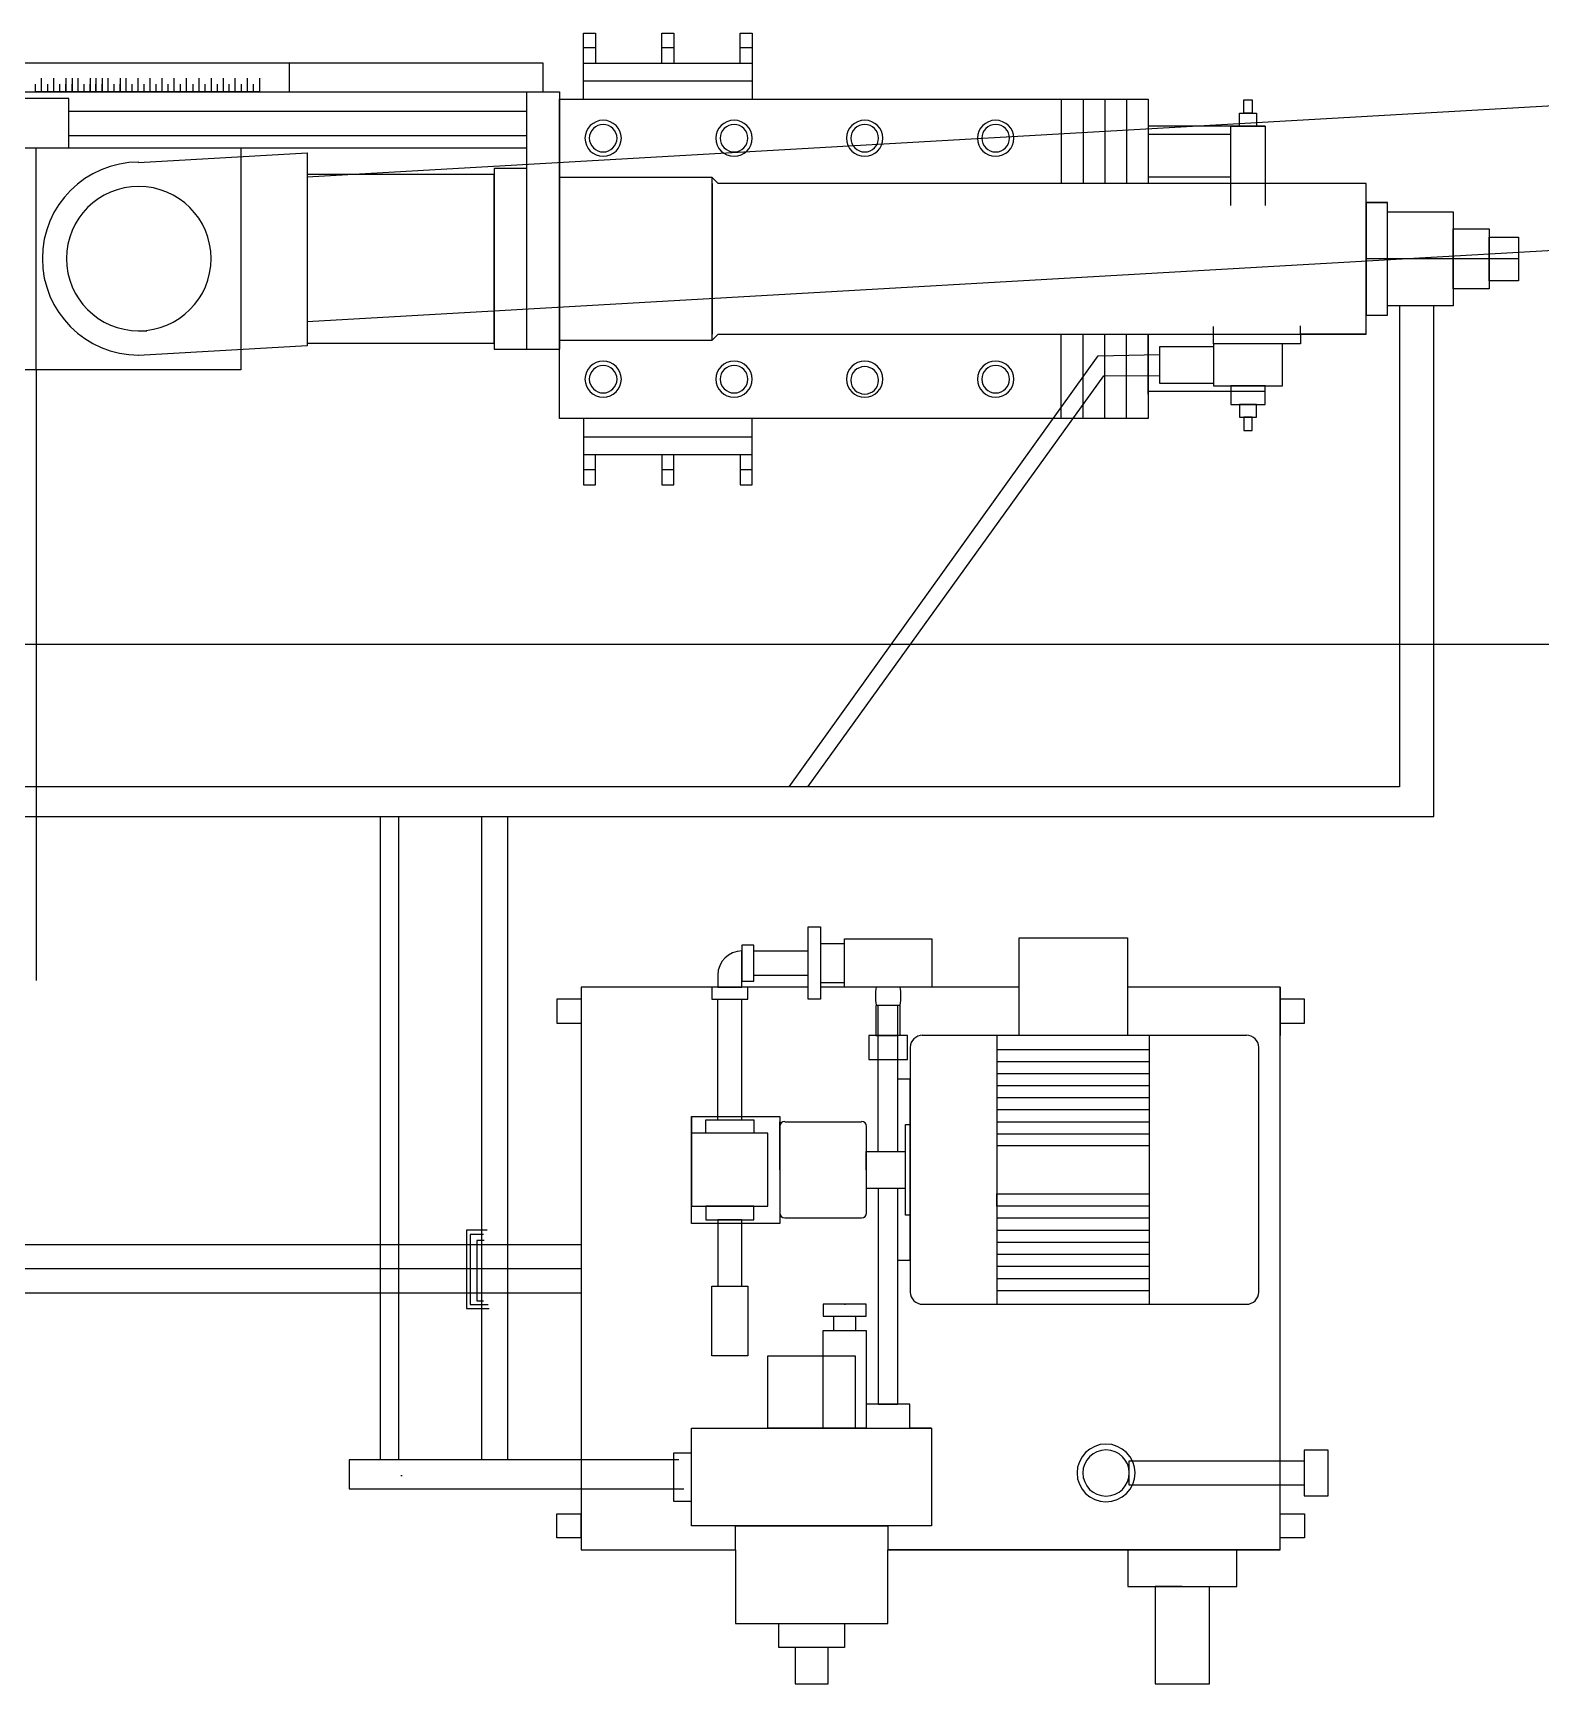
# Model space of a CAD drawing. Header units: inches. Extents: x 23291 to 181956, y 9161 to 51408.
# Drawn here: x 47052 to 48428, y 18392 to 19899 of the extents above; entities that cross this region are included whole.
import ezdxf

# ---------------------------------------------------------------- set-up
doc = ezdxf.new("R2010")
doc.units = ezdxf.units.IN
doc.header["$MEASUREMENT"] = 0
doc.layers.add('PDF9_Geometry', color=7, linetype='Continuous')
doc.layers.add('wl 2', color=3, linetype='Continuous')

# ---------------------------------------------------------------- blocks, each defined once
blk = doc.blocks.new('2')
at = {"layer": 'PDF9_Geometry', "lineweight": 25}
for p, q in [((28.5852, 30.4683), (28.5852, 32.7103)), ((28.5606, 32.6849), (28.5606, 30.4397)), ((28.1654, 32.0517), (28.1654, 31.1473)), ((28.1853, 31.5995), (28.1853, 32.0517)), ((28.2054, 32.0517), (28.2054, 31.1473)), ((29.1618, 32.0201), (29.1618, 31.5995)), ((29.1857, 31.5995), (29.1857, 32.0201)), ((28.9313, 31.5995), (28.9313, 31.7696)), ((29.1153, 31.7696), (29.1153, 31.5995)), ((29.1563, 31.5995), (29.1563, 31.6266)), ((28.1853, 31.1473), (28.1853, 31.5995)), ((28.9313, 31.5995), (29.1153, 31.5995)), ((28.9313, 31.4296), (28.9313, 31.5995)), ((29.1153, 31.5995), (29.1153, 31.4296)), ((29.1563, 31.5723), (29.1563, 31.5995)), ((29.1618, 31.5949), (29.1618, 31.5999)), ((29.1618, 31.5999), (29.1682, 31.5999)), ((29.1618, 31.5995), (29.1618, 31.1788)), ((29.1618, 31.5897), (29.1618, 31.5949)), ((29.1618, 31.5949), (29.1733, 31.5949)), ((29.1857, 31.1788), (29.1857, 31.5995)), ((29.1618, 31.5847), (29.1618, 31.5897)), ((29.1618, 31.5897), (29.1682, 31.5897)), ((29.1618, 31.5797), (29.1618, 31.5847)), ((29.1618, 31.5847), (29.1733, 31.5847)), ((29.1618, 31.5747), (29.1618, 31.5797)), ((29.1618, 31.5797), (29.1682, 31.5797)), ((29.1153, 31.5723), (29.1359, 31.5723)), ((29.1255, 31.1924), (29.1255, 31.5723)), ((29.1359, 31.5723), (29.1563, 31.5723)), ((29.1456, 31.1924), (29.1456, 31.5723)), ((29.1733, 31.5747), (29.1618, 31.5747)), ((29.1618, 31.5747), (29.1618, 31.5697)), ((29.1618, 31.5697), (29.1618, 31.5747)), ((29.1618, 31.5747), (29.1682, 31.5747)), ((29.1733, 31.5697), (29.1618, 31.5697)), ((29.1618, 31.5697), (29.1618, 31.5647)), ((29.1618, 31.5647), (29.1618, 31.5697)), ((29.1618, 31.5697), (29.1682, 31.5697)), ((29.1618, 31.5597), (29.1618, 31.5647)), ((29.1618, 31.5647), (29.1733, 31.5647)), ((29.1618, 31.5547), (29.1618, 31.5597)), ((29.1618, 31.5597), (29.1682, 31.5597)), ((29.1733, 31.5547), (29.1618, 31.5547)), ((29.1618, 31.5547), (29.1618, 31.5498)), ((29.1618, 31.5498), (29.1618, 31.5547)), ((29.1618, 31.5547), (29.1682, 31.5547)), ((29.1733, 31.5498), (29.1618, 31.5498)), ((29.1618, 31.5498), (29.1618, 31.5448)), ((29.1618, 31.5448), (29.1618, 31.5498)), ((29.1618, 31.5498), (29.1682, 31.5498)), ((29.1733, 31.5448), (29.1618, 31.5448)), ((29.1618, 31.5448), (29.1618, 31.5398)), ((29.1618, 31.5398), (29.1618, 31.5448)), ((29.1618, 31.5448), (29.1682, 31.5448)), ((29.1618, 31.5348), (29.1618, 31.5398)), ((29.1618, 31.5398), (29.1733, 31.5398)), ((29.1618, 31.5298), (29.1618, 31.5348)), ((29.1618, 31.5348), (29.1682, 31.5348)), ((29.1733, 31.5298), (29.1618, 31.5298)), ((29.1618, 31.5298), (29.1618, 31.5248)), ((29.1618, 31.5248), (29.1618, 31.5298)), ((29.1618, 31.5298), (29.1682, 31.5298)), ((29.1618, 31.5198), (29.1618, 31.5248)), ((29.1618, 31.5248), (29.1733, 31.5248)), ((28.9512, 31.3745), (28.9432, 31.5144)), ((28.9634, 31.5144), (28.9636, 31.5076)), ((29.1033, 31.5144), (29.1113, 31.3745)), ((29.1618, 31.5148), (29.1618, 31.5198)), ((29.1618, 31.5198), (29.1682, 31.5198)), ((29.1618, 31.5098), (29.1618, 31.5148)), ((29.1618, 31.5148), (29.1733, 31.5148)), ((29.1618, 31.5048), (29.1618, 31.5098)), ((29.1618, 31.5098), (29.1682, 31.5098)), ((29.1618, 31.4998), (29.1618, 31.5048)), ((29.1618, 31.5048), (29.1733, 31.5048)), ((29.1618, 31.4949), (29.1618, 31.4998)), ((29.1618, 31.4998), (29.1682, 31.4998)), ((29.1618, 31.4899), (29.1618, 31.4949)), ((29.1618, 31.4949), (29.1733, 31.4949)), ((29.1618, 31.4849), (29.1618, 31.4899)), ((29.1618, 31.4899), (29.1682, 31.4899)), ((29.1618, 31.4797), (29.1618, 31.4849)), ((29.1618, 31.4849), (29.1733, 31.4849)), ((29.1618, 31.4747), (29.1618, 31.4797)), ((29.1618, 31.4797), (29.1682, 31.4797)), ((29.1618, 31.4697), (29.1618, 31.4747)), ((29.1618, 31.4747), (29.1733, 31.4747)), ((29.1618, 31.4641), (29.1618, 31.4691)), ((29.1618, 31.4691), (29.1682, 31.4691)), ((29.1618, 31.4591), (29.1618, 31.4641)), ((29.1618, 31.4641), (29.1733, 31.4641)), ((29.1618, 31.4541), (29.1618, 31.4591)), ((29.1618, 31.4591), (29.1682, 31.4591)), ((29.1618, 31.4491), (29.1618, 31.4541)), ((29.1618, 31.4541), (29.1733, 31.4541)), ((29.1618, 31.4441), (29.1618, 31.4491)), ((29.1618, 31.4491), (29.1682, 31.4491)), ((29.1618, 31.4392), (29.1618, 31.4441)), ((29.1618, 31.4441), (29.1733, 31.4441)), ((28.9481, 31.4296), (28.9313, 31.4296)), ((29.1082, 31.4296), (28.9481, 31.4296)), ((29.1153, 31.4296), (29.1082, 31.4296)), ((29.1153, 31.4296), (29.1153, 31.1924)), ((29.1618, 31.4342), (29.1618, 31.4392)), ((29.1618, 31.4392), (29.1682, 31.4392)), ((29.1618, 31.4292), (29.1618, 31.4342)), ((29.1618, 31.4342), (29.1733, 31.4342)), ((29.1618, 31.4242), (29.1618, 31.4292)), ((29.1618, 31.4292), (29.1682, 31.4292)), ((29.1618, 31.4192), (29.1618, 31.4242)), ((29.1618, 31.4242), (29.1733, 31.4242)), ((29.1618, 31.4142), (29.1618, 31.4192)), ((29.1618, 31.4192), (29.1682, 31.4192)), ((29.1733, 31.4142), (29.1618, 31.4142)), ((29.1618, 31.4142), (29.1618, 31.4092)), ((29.1618, 31.4092), (29.1618, 31.4042)), ((29.1618, 31.4042), (29.1618, 31.3992)), ((29.1618, 31.3992), (29.1618, 31.3942)), ((29.1618, 31.3942), (29.1618, 31.3892)), ((29.1618, 31.3892), (29.1857, 31.3892)), ((29.0234, 31.3745), (28.9512, 31.3745)), ((28.9532, 31.3745), (28.9532, 31.2195)), ((28.9714, 31.3745), (29.0354, 30.2555)), ((29.1113, 31.3745), (29.0234, 31.3745)), ((29.0914, 31.3745), (29.1554, 30.2555)), ((29.0934, 31.2195), (29.0934, 31.3745)), ((28.0267, 31.3397), (28.0026, 31.3397)), ((28.0026, 31.3397), (28.0026, 31.0622)), ((28.0267, 31.0662), (28.0267, 31.3397)), ((28.0267, 31.3138), (28.5606, 31.3138)), ((28.0137, 31.2968), (28.0137, 31.2958)), ((28.5606, 31.2988), (28.0267, 31.2988)), ((28.2172, 31.2423), (28.1523, 31.2423)), ((28.1523, 31.2423), (28.1523, 31.2237)), ((28.2136, 31.2393), (28.1556, 31.2393)), ((28.1556, 31.2393), (28.1556, 31.2243)), ((28.2136, 31.2283), (28.2136, 31.2393)), ((28.2172, 31.2253), (28.2172, 31.2423)), ((28.0267, 31.2297), (28.5606, 31.2297)), ((28.2088, 31.2337), (28.1587, 31.2337)), ((28.1587, 31.2337), (28.1587, 31.2283)), ((28.2088, 31.2277), (28.2088, 31.2337)), ((29.0983, 31.2195), (28.9483, 31.2195)), ((28.9483, 31.2195), (28.9483, 31.1652)), ((28.9532, 31.2195), (29.0234, 31.2195)), ((29.0234, 31.2195), (29.0934, 31.2195)), ((29.0983, 31.1924), (29.0983, 31.2195)), ((28.0267, 31.2082), (28.5606, 31.2082)), ((28.9483, 31.1924), (29.1618, 31.1924)), ((29.1618, 31.1924), (29.1618, 31.1652)), ((29.1618, 31.1788), (29.1857, 31.1788)), ((27.9619, 31.1475), (27.9619, 31.1674)), ((27.9619, 31.1674), (27.9818, 31.1674)), ((27.9818, 31.1674), (27.9818, 31.1475)), ((28.4089, 31.1674), (28.389, 31.1674)), ((28.389, 31.1674), (28.389, 31.1475)), ((28.4089, 31.1475), (28.4089, 31.1674)), ((28.8908, 30.6769), (28.8908, 31.1652)), ((28.8908, 31.1652), (28.9559, 31.1652)), ((28.9483, 31.1652), (29.0234, 31.1652)), ((29.1618, 31.1652), (28.9483, 31.1652)), ((28.9559, 31.1652), (28.9559, 31.0387)), ((29.0234, 31.1652), (29.0983, 31.1652)), ((29.0858, 31.1652), (29.1359, 31.1652)), ((29.0907, 31.0387), (29.0907, 31.1652)), ((29.0983, 31.1652), (29.1558, 31.1652)), ((29.1558, 31.1652), (29.1153, 31.1652)), ((29.1456, 31.1652), (29.1357, 31.1652)), ((29.1357, 31.1652), (29.1558, 31.1652)), ((29.1558, 31.1652), (29.1558, 30.6769)), ((28.4189, 31.1473), (27.9519, 31.1473)), ((27.9519, 31.1473), (27.9519, 31.0193)), ((27.9818, 31.1475), (27.9619, 31.1475)), ((28.4189, 30.9588), (28.4189, 31.1473)), ((28.8609, 31.1453), (28.8359, 31.1453)), ((28.8359, 31.1453), (28.8359, 31.1353)), ((28.8483, 31.1353), (28.8483, 31.1453)), ((28.8908, 31.1453), (28.8609, 31.1453)), ((28.8609, 31.1453), (28.8609, 31.0053)), ((28.8757, 31.1453), (28.8757, 31.0053)), ((29.1558, 31.1453), (29.1857, 31.1453)), ((29.1709, 31.1453), (29.1709, 31.0053)), ((29.1857, 31.1453), (29.1857, 31.0053)), ((29.1857, 31.1453), (29.2107, 31.1453)), ((29.1983, 31.1353), (29.1983, 31.1453)), ((29.2107, 31.1453), (29.2107, 31.1353)), ((28.8359, 31.1353), (28.8609, 31.1353)), ((29.2107, 31.1353), (29.1857, 31.1353)), ((28.8609, 31.0804), (28.8359, 31.0804)), ((28.8359, 31.0804), (28.8359, 31.0704)), ((28.8483, 31.0704), (28.8483, 31.0804)), ((29.1857, 31.0804), (29.2107, 31.0804)), ((29.1983, 31.0704), (29.1983, 31.0804)), ((29.2107, 31.0804), (29.2107, 31.0704)), ((28.0323, 31.0706), (27.9924, 31.0706)), ((27.9924, 31.0706), (27.9924, 31.0556)), ((28.0323, 31.0556), (28.0323, 31.0706)), ((28.8359, 31.0704), (28.8609, 31.0704)), ((29.2107, 31.0704), (29.1857, 31.0704)), ((27.9718, 30.956), (27.9718, 31.0556)), ((27.9718, 31.0556), (28.0529, 31.0556)), ((27.9924, 31.0556), (28.0123, 31.0556)), ((28.0123, 31.0556), (28.0323, 31.0556)), ((28.0529, 31.0556), (28.0529, 30.8566)), ((28.2229, 30.9924), (28.2229, 31.0556)), ((28.2229, 31.0556), (28.3117, 31.0556)), ((28.2674, 31.0556), (28.2371, 31.0556)), ((28.2371, 31.0556), (28.2371, 30.9924)), ((28.2978, 31.0556), (28.2674, 31.0556)), ((28.2978, 31.0556), (28.3117, 31.0556)), ((28.3117, 31.0556), (28.2978, 31.0556)), ((28.2978, 31.0556), (28.3117, 31.0556)), ((28.2978, 30.9924), (28.2978, 31.0556)), ((28.3117, 31.0556), (28.3117, 30.9824)), ((28.1129, 31.0089), (28.1129, 31.0389)), ((28.1129, 31.0389), (28.1709, 31.0389)), ((28.1709, 31.0389), (28.1709, 31.0239)), ((28.226, 31.0339), (28.1709, 31.0339)), ((28.1709, 31.0339), (28.1709, 31.0139)), ((28.2371, 31.0439), (28.226, 31.0439)), ((28.226, 31.0439), (28.226, 31.0039)), ((28.226, 31.0239), (28.226, 31.0339)), ((28.2371, 31.0239), (28.2371, 31.0439)), ((28.2978, 31.0439), (28.3088, 31.0439)), ((28.3088, 31.0439), (28.3088, 31.0039)), ((28.3088, 31.0339), (28.3638, 31.0339)), ((28.3638, 31.0339), (28.4089, 31.0339)), ((28.4189, 31.0389), (28.4089, 31.0389)), ((28.4089, 31.0389), (28.4089, 31.0089)), ((28.4189, 31.0239), (28.4189, 31.0389)), ((28.4289, 31.0339), (28.4189, 31.0339)), ((28.4189, 31.0339), (28.4189, 31.0139)), ((28.9559, 31.0387), (28.9607, 31.0337)), ((28.9559, 31.0387), (29.0234, 31.0387)), ((29.0858, 31.0387), (28.9607, 31.0387)), ((28.9607, 31.0337), (28.9607, 30.496)), ((29.0234, 31.0387), (29.0907, 31.0387)), ((29.0858, 31.0337), (29.0907, 31.0387)), ((29.0858, 30.496), (29.0858, 31.0337)), ((27.9519, 31.0193), (27.891, 31.0193)), ((27.891, 31.0193), (27.891, 30.8927)), ((27.9519, 31.0193), (27.9718, 31.0193)), ((27.9718, 31.0193), (27.9718, 30.8927)), ((28.1709, 31.0239), (28.1709, 31.0089)), ((28.226, 31.0139), (28.226, 31.0239)), ((28.2371, 31.0039), (28.2371, 31.0239)), ((28.4189, 31.0089), (28.4189, 31.0239)), ((28.1709, 31.0089), (28.1129, 31.0089)), ((28.1709, 31.0139), (28.226, 31.0139)), ((28.226, 31.0039), (28.2371, 31.0039)), ((28.3088, 31.0039), (28.2978, 31.0039)), ((28.3088, 31.0139), (28.3638, 31.0139)), ((28.3638, 31.0139), (28.4089, 31.0139)), ((28.4089, 31.0089), (28.4189, 31.0089)), ((28.4189, 31.0139), (28.4289, 31.0139)), ((28.424, 31.0139), (28.424, 31.0039)), ((28.4539, 31.0139), (28.424, 31.0139)), ((28.424, 31.0039), (28.4388, 31.0039)), ((28.4289, 31.0139), (28.4488, 31.0139)), ((28.4289, 31.0039), (28.4289, 30.9588)), ((28.4388, 31.0039), (28.4539, 31.0039)), ((28.4488, 30.9588), (28.4488, 31.0039)), ((28.4539, 31.0039), (28.4539, 31.0139)), ((28.8609, 31.0153), (28.8359, 31.0153)), ((28.8359, 31.0153), (28.8359, 31.0053)), ((28.8359, 31.0053), (28.8609, 31.0053)), ((28.8483, 31.0053), (28.8483, 31.0153)), ((28.8609, 31.0053), (28.8908, 31.0053)), ((29.1857, 31.0053), (29.1558, 31.0053)), ((29.1857, 31.0153), (29.2107, 31.0153)), ((29.2107, 31.0053), (29.1857, 31.0053)), ((29.1983, 31.0053), (29.1983, 31.0153)), ((29.2107, 31.0153), (29.2107, 31.0053)), ((28.0529, 30.956), (28.0529, 30.9924)), ((28.0529, 30.9924), (28.1129, 30.9924)), ((28.0529, 30.9924), (28.1129, 30.9924)), ((28.1129, 30.9924), (28.1129, 30.9199)), ((28.2229, 30.9824), (28.2229, 30.9924)), ((28.2371, 30.9924), (28.2978, 30.9924)), ((27.8709, 30.9289), (27.8709, 30.9832)), ((27.8709, 30.9832), (27.891, 30.9832)), ((27.891, 30.9832), (27.891, 30.956)), ((28.3117, 30.9824), (28.2229, 30.9824)), ((28.2274, 30.9784), (28.2274, 30.9147)), ((28.2674, 30.9824), (28.3073, 30.9824)), ((28.3073, 30.9784), (28.3073, 30.9147)), ((27.8709, 30.9696), (27.8407, 30.9696)), ((27.8407, 30.9696), (27.8407, 30.9424)), ((27.8709, 30.956), (27.8709, 30.9696)), ((28.5852, 30.9748), (28.9428, 30.7182)), ((27.8709, 30.9424), (27.8709, 30.956)), ((27.891, 30.956), (27.891, 30.9289)), ((27.9718, 30.8566), (27.9718, 30.956)), ((28.0529, 30.9199), (28.0529, 30.956)), ((28.4089, 30.9488), (28.4089, 30.9588)), ((28.4089, 30.9588), (28.4689, 30.9588)), ((28.4388, 30.9488), (28.4089, 30.9488)), ((28.4189, 30.7839), (28.4189, 30.9488)), ((28.455, 30.9488), (28.4229, 30.9488)), ((28.4229, 30.9488), (28.4229, 30.9289)), ((28.4289, 30.9588), (28.4388, 30.9588)), ((28.4388, 30.9588), (28.4488, 30.9588)), ((28.4689, 30.9488), (28.4388, 30.9488)), ((28.455, 30.9289), (28.455, 30.9488)), ((28.4689, 30.9588), (28.4689, 30.9488)), ((28.5852, 30.9592), (28.9262, 30.7136)), ((27.8407, 30.9424), (27.8709, 30.9424)), ((28.0529, 30.9107), (28.0529, 30.9466)), ((28.0529, 30.9466), (28.1339, 30.9466)), ((28.1339, 30.9466), (28.1339, 30.9107)), ((28.1339, 30.9376), (28.1459, 30.9376)), ((28.1558, 30.9466), (28.1459, 30.9466)), ((28.1459, 30.9466), (28.1459, 30.9107)), ((28.1459, 30.9376), (28.1459, 30.9197)), ((28.1558, 30.9107), (28.1558, 30.9466)), ((28.1558, 30.9287), (28.1558, 30.9376)), ((27.891, 30.9289), (27.8709, 30.9289)), ((28.1558, 30.9197), (28.1558, 30.9287)), ((28.1558, 30.9287), (28.1558, 30.9279)), ((28.4189, 30.8927), (28.4189, 30.9289)), ((28.4189, 30.9289), (28.459, 30.9289)), ((28.4388, 30.9289), (28.455, 30.9289)), ((28.459, 30.9289), (28.459, 30.8564)), ((28.1129, 30.9199), (28.0529, 30.9199)), ((28.0728, 30.9107), (28.0529, 30.9107)), ((28.1339, 30.9107), (28.0529, 30.9107)), ((28.0728, 30.8746), (28.0728, 30.9107)), ((28.1459, 30.9197), (28.1339, 30.9197)), ((28.1459, 30.9107), (28.1558, 30.9107)), ((28.3033, 30.9107), (28.2313, 30.9107)), ((28.2522, 30.9107), (28.2522, 30.8782)), ((28.2674, 30.9107), (28.2825, 30.9107)), ((28.2825, 30.9107), (28.2825, 30.8782)), ((28.3788, 30.9087), (28.3589, 30.9087)), ((28.3589, 30.9087), (28.3589, 30.8766)), ((28.3788, 30.8927), (28.3788, 30.9087)), ((28.2522, 30.9007), (28.0728, 30.9007)), ((28.0728, 30.9007), (28.0728, 30.8927)), ((28.2825, 30.9007), (28.4038, 30.9007)), ((28.4038, 30.9027), (28.3788, 30.9027)), ((28.3788, 30.9027), (28.3788, 30.8927)), ((28.3788, 30.8927), (28.3788, 30.9007)), ((28.3788, 30.9007), (28.3788, 30.8845)), ((28.4038, 30.8825), (28.4038, 30.9027)), ((27.891, 30.8927), (27.9519, 30.8927)), ((27.9718, 30.8927), (27.9519, 30.8927)), ((27.9519, 30.8927), (27.9519, 30.5673)), ((27.9519, 30.5673), (27.9519, 30.8927)), ((27.9519, 30.8927), (27.9519, 30.5673)), ((28.0728, 30.8927), (28.0728, 30.8845)), ((28.0728, 30.8845), (28.2522, 30.8845)), ((28.1924, 30.8845), (28.1924, 30.8742)), ((28.2825, 30.8845), (28.4038, 30.8845)), ((28.3425, 30.8742), (28.3425, 30.8845)), ((28.3788, 30.8766), (28.3788, 30.8927)), ((28.3788, 30.8825), (28.4038, 30.8825)), ((28.0529, 30.8746), (28.0529, 30.8566)), ((28.0529, 30.8566), (28.0529, 30.8746)), ((28.0529, 30.8746), (28.0728, 30.8746)), ((28.3689, 30.8742), (28.1658, 30.8742)), ((28.1924, 30.8742), (28.2674, 30.8742)), ((28.2298, 30.8742), (28.2298, 30.8782)), ((28.2298, 30.8782), (28.3049, 30.8782)), ((28.2674, 30.8742), (28.2298, 30.8742)), ((28.2674, 30.8742), (28.3292, 30.8742)), ((28.2674, 30.8742), (28.3425, 30.8742)), ((28.3049, 30.8742), (28.2674, 30.8742)), ((28.3049, 30.8782), (28.3049, 30.8742)), ((28.3589, 30.8766), (28.3788, 30.8766)), ((28.0529, 30.8566), (27.9718, 30.8566)), ((28.1558, 30.8642), (28.1558, 30.5953)), ((28.3788, 30.5953), (28.3788, 30.8642)), ((28.459, 30.8564), (28.4189, 30.8564)), ((28.2674, 30.8023), (28.1558, 30.8023)), ((28.1773, 30.8023), (28.1673, 30.8023)), ((28.1673, 30.8023), (28.1673, 30.6757)), ((28.1873, 30.8023), (28.1773, 30.8023)), ((28.1773, 30.8023), (28.1773, 30.6757)), ((28.1975, 30.8023), (28.1873, 30.8023)), ((28.1873, 30.8023), (28.1873, 30.6757)), ((28.2074, 30.8023), (28.1975, 30.8023)), ((28.1975, 30.8023), (28.1975, 30.6757)), ((28.2174, 30.8023), (28.2074, 30.8023)), ((28.2074, 30.8023), (28.2074, 30.6757)), ((28.2274, 30.8023), (28.2174, 30.8023)), ((28.2174, 30.8023), (28.2174, 30.6757)), ((28.2373, 30.8023), (28.2274, 30.8023)), ((28.2274, 30.8023), (28.2274, 30.6757)), ((28.2373, 30.6757), (28.2373, 30.8023)), ((28.2373, 30.8023), (28.2473, 30.8023)), ((28.2473, 30.8023), (28.2473, 30.6757)), ((28.3788, 30.8023), (28.2674, 30.8023)), ((28.2874, 30.8023), (28.2674, 30.8023)), ((28.2874, 30.6757), (28.2874, 30.8023)), ((28.2973, 30.8023), (28.2973, 30.6757)), ((28.3073, 30.8023), (28.3073, 30.6757)), ((28.3175, 30.8023), (28.3175, 30.6757)), ((28.3274, 30.8023), (28.3274, 30.6757)), ((28.3374, 30.8023), (28.3374, 30.6757)), ((28.3474, 30.8023), (28.3474, 30.6757)), ((28.3573, 30.8023), (28.3573, 30.6757)), ((28.3673, 30.8023), (28.3673, 30.6757)), ((28.3788, 30.6757), (28.3788, 30.8023)), ((28.3788, 30.739), (28.3788, 30.7931)), ((28.3788, 30.739), (28.3788, 30.7839)), ((28.3788, 30.7839), (28.4599, 30.7839)), ((28.4599, 30.7839), (28.4599, 30.6939)), ((28.8908, 30.749), (28.9607, 30.749)), ((29.1558, 30.749), (29.0858, 30.749)), ((28.3788, 30.6847), (28.3788, 30.739)), ((28.8908, 30.7308), (28.9607, 30.7308)), ((29.1558, 30.7308), (29.0858, 30.7308)), ((28.9428, 30.7182), (28.9439, 30.6673)), ((28.8908, 30.7129), (28.9607, 30.7129)), ((28.9262, 30.7136), (28.9266, 30.6673)), ((29.1558, 30.7129), (29.0858, 30.7129)), ((27.9519, 30.6937), (27.9216, 30.6937)), ((27.9216, 30.6937), (27.9216, 30.6032)), ((28.0057, 30.5475), (28.0057, 30.6925)), ((28.0057, 30.6925), (28.0157, 30.6925)), ((28.0157, 30.6925), (28.0259, 30.6925)), ((28.0259, 30.6925), (28.0259, 30.5475)), ((28.4599, 30.6939), (28.3788, 30.6939)), ((28.4189, 30.5673), (28.4189, 30.6939)), ((28.8908, 30.6949), (28.9607, 30.6949)), ((29.1558, 30.6949), (29.0858, 30.6949)), ((28.1558, 30.6757), (28.2674, 30.6757)), ((28.2674, 30.6757), (28.3788, 30.6757)), ((28.9109, 30.6769), (28.8908, 30.6769)), ((28.9109, 30.6769), (28.9607, 30.6769)), ((28.9607, 30.6769), (28.9109, 30.6769)), ((28.9131, 30.5797), (28.9131, 30.6769)), ((28.9202, 30.6769), (28.9552, 30.6769)), ((29.1359, 30.6769), (29.0858, 30.6769)), ((29.1264, 30.6769), (29.0914, 30.6769)), ((29.0914, 30.6769), (29.0914, 30.6082)), ((29.1264, 30.6082), (29.1264, 30.6769)), ((29.1335, 30.5797), (29.1335, 30.6769)), ((29.1558, 30.6769), (29.1359, 30.6769)), ((27.9216, 30.6711), (27.8407, 30.6711)), ((27.8407, 30.6711), (27.8407, 30.6258)), ((27.9216, 30.6486), (27.9216, 30.6711)), ((28.9503, 30.6673), (28.9202, 30.6673)), ((28.9202, 30.6673), (28.9202, 30.6226)), ((28.9503, 30.6226), (28.9503, 30.6673)), ((27.8407, 30.6258), (27.9216, 30.6258)), ((28.9528, 30.6226), (28.9178, 30.6226)), ((28.9178, 30.6226), (28.9178, 30.5653)), ((28.9528, 30.5503), (28.9528, 30.6226)), ((28.9528, 30.6226), (28.9607, 30.6226)), ((28.9528, 30.5653), (28.9528, 30.6226)), ((28.9607, 30.6226), (28.9672, 30.6226)), ((28.9178, 30.6082), (28.9025, 30.6082)), ((28.9025, 30.6082), (28.9025, 30.5797)), ((28.9178, 30.5941), (28.9178, 30.6082)), ((29.0677, 30.6082), (29.1335, 30.6082)), ((29.1335, 30.6082), (29.1335, 30.5797)), ((27.9216, 30.6032), (27.9519, 30.6032)), ((27.9519, 30.6032), (27.9519, 30.5673)), ((28.8919, 30.5975), (28.8808, 30.5975)), ((28.8808, 30.5975), (28.8808, 30.5905)), ((28.9025, 30.6011), (28.8919, 30.6011)), ((28.8919, 30.6011), (28.8919, 30.5869)), ((28.8919, 30.5941), (28.8919, 30.5975)), ((28.8919, 30.5905), (28.8919, 30.5941)), ((28.9025, 30.5941), (28.9025, 30.6011)), ((28.9025, 30.5869), (28.9025, 30.5941)), ((28.9178, 30.5797), (28.9178, 30.5941)), ((29.1335, 30.5941), (29.1335, 30.6011)), ((29.1335, 30.6011), (29.1441, 30.6011)), ((29.1335, 30.5869), (29.1335, 30.5941)), ((29.1441, 30.6011), (29.1441, 30.5869)), ((29.1441, 30.5941), (29.1441, 30.5975)), ((29.1441, 30.5975), (29.1552, 30.5975)), ((29.1441, 30.5905), (29.1441, 30.5941)), ((29.1552, 30.5975), (29.1552, 30.5905)), ((28.3689, 30.5853), (28.1658, 30.5853)), ((28.8808, 30.5905), (28.8919, 30.5905)), ((28.8919, 30.5869), (28.9025, 30.5869)), ((28.9025, 30.5797), (28.9178, 30.5797)), ((29.1335, 30.5797), (29.0677, 30.5797)), ((29.1441, 30.5869), (29.1335, 30.5869)), ((29.1552, 30.5905), (29.1441, 30.5905)), ((27.9519, 30.5673), (28.4189, 30.5673)), ((27.9519, 30.5673), (28.0329, 30.5673)), ((27.9519, 30.5673), (27.9718, 30.5673)), ((27.9619, 30.5471), (27.9619, 30.5673)), ((27.9718, 30.5673), (27.9818, 30.5673)), ((27.9818, 30.5673), (27.9818, 30.5471)), ((28.4189, 30.5673), (28.3788, 30.5673)), ((28.389, 30.5673), (28.389, 30.5471)), ((28.4089, 30.5471), (28.4089, 30.5673)), ((28.9178, 30.5653), (28.9528, 30.5653)), ((28.9528, 30.5503), (28.9528, 30.5653)), ((27.9818, 30.5471), (27.9619, 30.5471)), ((28.0157, 30.5475), (27.9968, 30.5475)), ((27.9968, 30.5475), (27.9968, 30.5276)), ((28.0157, 30.5475), (28.0057, 30.5475)), ((28.0347, 30.5475), (28.0157, 30.5475)), ((28.0259, 30.5475), (28.0157, 30.5475)), ((28.0347, 30.5276), (28.0347, 30.5475)), ((28.389, 30.5471), (28.4089, 30.5471)), ((28.9607, 30.5503), (28.9528, 30.5503)), ((28.9607, 30.496), (28.9607, 30.5503)), ((28.9607, 30.5503), (28.9676, 30.5503)), ((27.9968, 30.5276), (28.0157, 30.5276)), ((28.0157, 30.5276), (28.0347, 30.5276)), ((28.9607, 30.496), (29.0858, 30.496)), ((29.0234, 30.496), (28.9765, 30.496)), ((28.9765, 30.496), (28.9765, 30.4781)), ((29.0234, 30.3695), (29.0234, 30.496)), ((29.0701, 30.496), (29.0234, 30.496)), ((29.0234, 30.496), (29.0701, 30.496)), ((29.0701, 30.4781), (29.0701, 30.496)), ((29.0701, 30.496), (29.0701, 30.4781)), ((28.9765, 30.4781), (29.0701, 30.4781)), ((28.9842, 30.4238), (28.9842, 30.4781)), ((28.9842, 30.4781), (29.0234, 30.4781)), ((29.0234, 30.4781), (29.0624, 30.4781)), ((29.0624, 30.4781), (29.0624, 30.4238)), ((28.9842, 30.4683), (28.5852, 30.4683)), ((28.5606, 30.4397), (28.9842, 30.4397)), ((29.0624, 30.4238), (28.9842, 30.4238)), ((28.9984, 30.3938), (28.9984, 30.4238)), ((28.9984, 30.4238), (29.0234, 30.4238)), ((29.0234, 30.4238), (29.0482, 30.4238)), ((29.0482, 30.4238), (29.0482, 30.3938)), ((29.0482, 30.3938), (28.9984, 30.3938)), ((29.0052, 30.3695), (29.0052, 30.3938)), ((29.0052, 30.3938), (29.0234, 30.3938)), ((29.0234, 30.3938), (29.0413, 30.3938)), ((29.0413, 30.3938), (29.0413, 30.3695)), ((29.0413, 30.3695), (29.0052, 30.3695))]:
    blk.add_line(p, q, dxfattribs=at)
for centre, start_param, end_param in [((28.4115, 30.8644), 1.395301, 1.746292), ((28.4115, 30.9207), 4.536915, 4.887863)]:
    blk.add_ellipse(centre, major_axis=(0.043, 0), ratio=0.901599, start_param=start_param, end_param=end_param, dxfattribs=at)
for points in [[(29.0235, 31.5943), (28.9793, 31.5943), (28.9435, 31.5585), (28.9435, 31.5143)], [(29.1036, 31.5143), (29.1036, 31.5585), (29.0677, 31.5943), (29.0235, 31.5943)], [(29.0235, 31.5743), (28.9904, 31.5743), (28.9636, 31.5475), (28.9636, 31.5143)], [(29.0834, 31.5143), (29.0834, 31.5475), (29.0566, 31.5743), (29.0235, 31.5743)], [(28.9636, 31.5143), (28.9636, 31.4812), (28.9904, 31.4543), (29.0235, 31.4543)], [(29.0235, 31.4543), (29.0566, 31.4543), (29.0834, 31.4812), (29.0834, 31.5143)], [(28.9234, 31.1441), (28.9152, 31.1441), (28.9085, 31.1373), (28.9085, 31.129)], [(28.9234, 31.1405), (28.9171, 31.1405), (28.912, 31.1353), (28.912, 31.129)], [(28.9384, 31.129), (28.9384, 31.1373), (28.9317, 31.1441), (28.9234, 31.1441)], [(28.9348, 31.129), (28.9348, 31.1353), (28.9297, 31.1405), (28.9234, 31.1405)], [(29.1234, 31.1441), (29.1151, 31.1441), (29.1084, 31.1373), (29.1084, 31.129)], [(29.1234, 31.1405), (29.1171, 31.1405), (29.112, 31.1353), (29.112, 31.129)], [(29.1383, 31.129), (29.1383, 31.1373), (29.1316, 31.1441), (29.1234, 31.1441)], [(29.1348, 31.129), (29.1348, 31.1353), (29.1297, 31.1405), (29.1234, 31.1405)], [(28.9085, 31.129), (28.9085, 31.1207), (28.9152, 31.1139), (28.9234, 31.1139)], [(28.912, 31.129), (28.912, 31.1227), (28.9171, 31.1175), (28.9234, 31.1175)], [(28.9234, 31.1139), (28.9317, 31.1139), (28.9384, 31.1207), (28.9384, 31.129)], [(28.9234, 31.1175), (28.9297, 31.1175), (28.9348, 31.1227), (28.9348, 31.129)], [(29.1084, 31.129), (29.1084, 31.1207), (29.1151, 31.1139), (29.1234, 31.1139)], [(29.112, 31.129), (29.112, 31.1227), (29.1171, 31.1175), (29.1234, 31.1175)], [(29.1234, 31.1139), (29.1316, 31.1139), (29.1383, 31.1207), (29.1383, 31.129)], [(29.1234, 31.1175), (29.1297, 31.1175), (29.1348, 31.1227), (29.1348, 31.129)], [(28.449, 31.0138), (28.449, 31.0249), (28.44, 31.0339), (28.429, 31.0339)], [(28.9234, 31.0355), (28.9152, 31.0355), (28.9085, 31.0287), (28.9085, 31.0204)], [(28.9234, 31.0319), (28.9171, 31.0319), (28.912, 31.0267), (28.912, 31.0204)], [(28.9384, 31.0204), (28.9384, 31.0287), (28.9317, 31.0355), (28.9234, 31.0355)], [(28.9348, 31.0204), (28.9348, 31.0267), (28.9297, 31.0319), (28.9234, 31.0319)], [(29.1234, 31.0355), (29.1151, 31.0355), (29.1084, 31.0287), (29.1084, 31.0204)], [(29.1234, 31.0319), (29.1171, 31.0319), (29.112, 31.0267), (29.112, 31.0204)], [(29.1383, 31.0204), (29.1383, 31.0287), (29.1316, 31.0355), (29.1234, 31.0355)], [(29.1348, 31.0204), (29.1348, 31.0267), (29.1297, 31.0319), (29.1234, 31.0319)], [(28.9085, 31.0204), (28.9085, 31.0121), (28.9152, 31.0053), (28.9234, 31.0053)], [(28.912, 31.0204), (28.912, 31.0141), (28.9171, 31.0089), (28.9234, 31.0089)], [(28.9234, 31.0053), (28.9317, 31.0053), (28.9384, 31.0121), (28.9384, 31.0204)], [(28.9234, 31.0089), (28.9297, 31.0089), (28.9348, 31.0141), (28.9348, 31.0204)], [(29.1084, 31.0204), (29.1084, 31.0121), (29.1151, 31.0053), (29.1234, 31.0053)], [(29.112, 31.0204), (29.112, 31.0141), (29.1171, 31.0089), (29.1234, 31.0089)], [(29.1234, 31.0053), (29.1316, 31.0053), (29.1383, 31.0121), (29.1383, 31.0204)], [(29.1234, 31.0089), (29.1297, 31.0089), (29.1348, 31.0141), (29.1348, 31.0204)], [(28.2315, 30.9824), (28.2292, 30.9824), (28.2274, 30.9805), (28.2274, 30.9783)], [(28.3075, 30.9783), (28.3075, 30.9805), (28.3057, 30.9824), (28.3034, 30.9824)], [(28.9234, 30.9271), (28.9152, 30.9271), (28.9085, 30.9203), (28.9085, 30.912)], [(28.9225, 30.9235), (28.9162, 30.9235), (28.9111, 30.9183), (28.9111, 30.912)], [(28.9339, 30.912), (28.9339, 30.9183), (28.9288, 30.9235), (28.9225, 30.9235)], [(28.9384, 30.912), (28.9384, 30.9203), (28.9317, 30.9271), (28.9234, 30.9271)], [(29.1234, 30.9271), (29.1151, 30.9271), (29.1084, 30.9203), (29.1084, 30.912)], [(29.1234, 30.9235), (29.1171, 30.9235), (29.112, 30.9183), (29.112, 30.912)], [(29.1383, 30.912), (29.1383, 30.9203), (29.1316, 30.9271), (29.1234, 30.9271)], [(29.1348, 30.912), (29.1348, 30.9183), (29.1297, 30.9235), (29.1234, 30.9235)], [(28.2274, 30.9146), (28.2274, 30.9123), (28.2292, 30.9105), (28.2315, 30.9105)], [(28.3034, 30.9105), (28.3057, 30.9105), (28.3075, 30.9123), (28.3075, 30.9146)], [(28.9085, 30.912), (28.9085, 30.9037), (28.9152, 30.8969), (28.9234, 30.8969)], [(28.9111, 30.912), (28.9111, 30.9057), (28.9162, 30.9005), (28.9225, 30.9005)], [(28.9225, 30.9005), (28.9288, 30.9005), (28.9339, 30.9057), (28.9339, 30.912)], [(28.9234, 30.8969), (28.9317, 30.8969), (28.9384, 30.9037), (28.9384, 30.912)], [(29.1084, 30.912), (29.1084, 30.9037), (29.1151, 30.8969), (29.1234, 30.8969)], [(29.112, 30.912), (29.112, 30.9057), (29.1171, 30.9005), (29.1234, 30.9005)], [(29.1234, 30.8969), (29.1316, 30.8969), (29.1383, 30.9037), (29.1383, 30.912)], [(29.1234, 30.9005), (29.1297, 30.9005), (29.1348, 30.9057), (29.1348, 30.912)], [(28.1659, 30.8742), (28.1603, 30.8742), (28.1558, 30.8696), (28.1558, 30.8641)], [(28.379, 30.8641), (28.379, 30.8696), (28.3745, 30.8742), (28.369, 30.8742)], [(28.9234, 30.8185), (28.9152, 30.8185), (28.9085, 30.8117), (28.9085, 30.8034)], [(28.9234, 30.8149), (28.9171, 30.8149), (28.912, 30.8097), (28.912, 30.8034)], [(28.9384, 30.8034), (28.9384, 30.8117), (28.9317, 30.8185), (28.9234, 30.8185)], [(28.9348, 30.8034), (28.9348, 30.8097), (28.9297, 30.8149), (28.9234, 30.8149)], [(29.1234, 30.8185), (29.1151, 30.8185), (29.1084, 30.8117), (29.1084, 30.8034)], [(29.1234, 30.8149), (29.1171, 30.8149), (29.112, 30.8097), (29.112, 30.8034)], [(29.1383, 30.8034), (29.1383, 30.8117), (29.1316, 30.8185), (29.1234, 30.8185)], [(29.1348, 30.8034), (29.1348, 30.8097), (29.1297, 30.8149), (29.1234, 30.8149)], [(28.9085, 30.8034), (28.9085, 30.7951), (28.9152, 30.7883), (28.9234, 30.7883)], [(28.912, 30.8034), (28.912, 30.797), (28.9171, 30.7919), (28.9234, 30.7919)], [(28.9234, 30.7883), (28.9317, 30.7883), (28.9384, 30.7951), (28.9384, 30.8034)], [(28.9234, 30.7919), (28.9297, 30.7919), (28.9348, 30.797), (28.9348, 30.8034)], [(29.1084, 30.8034), (29.1084, 30.7951), (29.1151, 30.7883), (29.1234, 30.7883)], [(29.112, 30.8034), (29.112, 30.797), (29.1171, 30.7919), (29.1234, 30.7919)], [(29.1234, 30.7883), (29.1316, 30.7883), (29.1383, 30.7951), (29.1383, 30.8034)], [(29.1234, 30.7919), (29.1297, 30.7919), (29.1348, 30.797), (29.1348, 30.8034)], [(28.0158, 30.7358), (28.0025, 30.7358), (27.9918, 30.725), (27.9918, 30.7118)], [(28.0158, 30.731), (28.0052, 30.731), (27.9966, 30.7224), (27.9966, 30.7118)], [(28.0398, 30.7118), (28.0398, 30.725), (28.029, 30.7358), (28.0158, 30.7358)], [(28.0349, 30.7118), (28.0349, 30.7224), (28.0264, 30.731), (28.0158, 30.731)], [(27.9918, 30.7118), (27.9918, 30.6985), (28.0025, 30.6877), (28.0158, 30.6877)], [(27.9966, 30.7118), (27.9966, 30.7011), (28.0052, 30.6925), (28.0158, 30.6925)], [(28.0158, 30.6925), (28.0264, 30.6925), (28.0349, 30.7011), (28.0349, 30.7118)], [(28.0158, 30.6877), (28.029, 30.6877), (28.0398, 30.6985), (28.0398, 30.7118)], [(28.1558, 30.5952), (28.1558, 30.5896), (28.1603, 30.5851), (28.1659, 30.5851)], [(28.369, 30.5851), (28.3745, 30.5851), (28.379, 30.5896), (28.379, 30.5952)]]:
    blk.add_open_spline(points, degree=3, dxfattribs=at)
at = {"layer": 'wl 2', "color": 253, "linetype": 'ByBlock', "true_color": 0x9898cc}
blk.add_line((28.7032, 30.1153), (28.7032, 33.0836), dxfattribs=at)

msp = doc.modelspace()

# ---------------------------------------------------------------- linework, layer by layer
msp.add_line((47055, 19591.8), (47055, 19034.3))

# ---------------------------------------------------------------- block references
at = {"xscale": 1100, "yscale": 1100, "zscale": 1100, "rotation": 90}
msp.add_blockref('2', (81814.4, -12232.6), dxfattribs=at)

doc.saveas('drawing.dxf')
